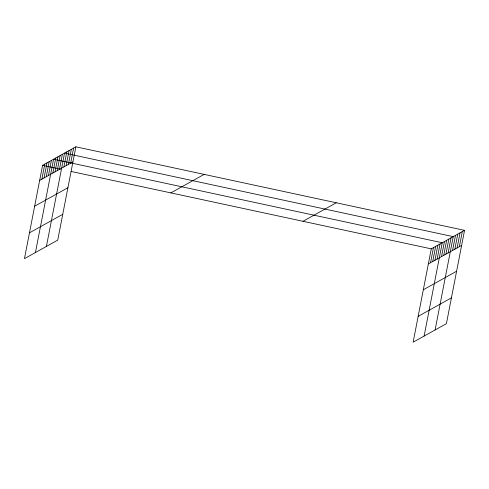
<?xml version="1.0" encoding="UTF-8"?>
<svg xmlns="http://www.w3.org/2000/svg" width="489" height="489" viewBox="0 0 489 489"><rect width="100%" height="100%" fill="white"/><g stroke="black" fill="none" stroke-linecap="round" stroke-linejoin="round"><path stroke-width="0.73" d="M75.868 146.816L42.592 165.325L24.45 258.65L57.726 240.142L75.868 146.816L464.55 230.35L446.408 323.675L413.132 342.184L431.274 248.858L464.55 230.35M41.858 179.182L44.786 164.102M44.053 177.959L46.981 162.88M46.247 176.737L49.181 161.663M48.448 175.514L51.376 160.441M35.434 252.544L53.57 159.218L442.252 242.752L424.116 336.077M52.836 173.069L55.77 157.996M55.037 171.847L57.965 156.773M57.231 170.63L60.159 155.551M59.426 169.408L62.36 154.328M46.412 246.438L64.554 153.106L453.236 236.639L435.094 329.965M63.888 166.926L66.816 151.847M66.149 165.667L69.077 150.594M68.411 164.408L71.345 149.334M70.673 163.149L73.607 148.075M430.54 262.715L433.468 247.636M432.734 261.493L435.662 246.413M434.929 260.27L437.863 245.191M437.129 259.048L440.057 243.974M441.518 256.603L444.452 241.529M443.719 255.38L446.646 240.307M445.913 254.158L448.841 239.084M448.107 252.935L451.041 237.862M452.569 250.46L455.497 235.38M454.831 249.201L457.759 234.121M457.093 247.941L460.027 232.862M459.354 246.682L462.288 231.603M39.658 180.404L72.94 161.89M34.64 206.224L67.916 187.715M29.468 232.831L62.745 214.316M170.857 192.892L204.133 174.377M303.009 221.291L336.285 202.782M428.34 263.932L461.622 245.423M423.321 289.757L456.598 271.248M418.15 316.365L451.426 297.85M42.592 165.325L60.404 169.157M71.094 171.45L431.274 248.858"/></g></svg>
